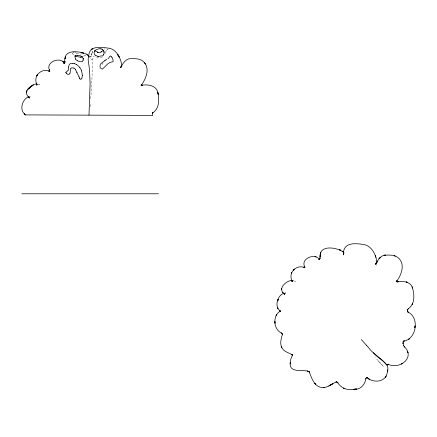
<?xml version="1.0" encoding="UTF-8"?>
<svg xmlns="http://www.w3.org/2000/svg" width="437" height="437" viewBox="0 0 437 437"><rect width="100%" height="100%" fill="white"/><g stroke="black" fill="none" stroke-linecap="round" stroke-linejoin="round"><path stroke-width="0.33" stroke-dasharray="2.19 1.64" d="M90.115 106.573L90.251 104.596M90.661 98.647C92.01 85.199 92.043 71.313 92.923 57.995A6.413 4.561 -89.7 0 1 93.349 56.908M376.552 264.603L376.415 265.155L376.596 264.543M72.05 52.932L73.077 54.226M89.623 56.963C92.491 57.493 91 52.298 93.381 51.031M93.36 56.914L93.9 56.286M105.47 52.303L106.005 51.495M92.42 59.405C91.235 60.481 90.317 57.842 89.607 57.209M104.804 48.616L104.323 49.206M107.415 49.736L107.977 49.146M102.307 56.843L101.788 57.225A4.195 3.818 -0.2 0 1 100.39 57.799L97.435 57.913A2.589 2.24 -1.9 0 1 96.921 57.733L95.495 56.777M83.249 56.242L84.286 55.674M284.929 293.183L285.481 292.927L285.219 293.047M89.563 55.969L91.191 56.373M82.44 53.576L80.943 54.079A1.797 0.841 6.3 0 1 80.37 54.117L77.939 53.855A2.398 1.147 5.9 0 1 77.524 53.74L77.256 53.636M85.444 55.242L85.789 55.16M284.864 293.129L285.59 292.976L285.028 293.052M29.328 96.681L30.426 96.484M38.057 84.314L39.849 84.658L37.729 83.948M293.598 280.805L295.467 281.406L293.189 280.488M94.742 56.269L95.108 56.477M89.722 56.996L89.454 56.837L90.137 57.252M73.361 54.417L73.831 54.74M76.049 52.97L76.218 53.085A5.32 1.841 12.5 0 0 76.486 53.276M378.021 360.957L383.418 366.37L375.492 357.635M105.066 53.287A16.316 4.091 -69.8 0 1 105.459 52.637M105.967 51.298A17.442 7.342 -80.1 0 1 106.699 50.364M106.999 49.605A23.62 6.959 -69.6 0 1 107.529 49.037M72.651 53.822A13.274 1.196 38.7 0 1 72.941 54.013M73.968 55.69A15.268 5.987 54.7 0 1 74.503 56.122M84.357 56.04A10.843 7.544 -76.7 0 1 85.466 55.51M77.109 53.702A4.239 1.781 8.3 0 1 76.371 53.303M75.47 52.587A6.074 3.583 -19.5 0 1 75.738 52.735M75.219 52.309A4.348 2.414 -14.5 0 1 75.601 52.511M91.765 53.997L91.448 55.199L92.518 51.227L91.765 53.997"/><path stroke-width="0.66" d="M121.825 66.315C121.322 58.935 116.941 49.922 109.223 48.141M82.336 75.738L81.905 78.185M290.206 363.18C289.381 372.958 301.912 369.664 307.774 371.106L307.331 371.002L309.019 371.663L308.637 371.39L309.434 372.187L309.156 371.745C311.483 377.355 313.329 384.527 319.594 387.007C325.778 389.46 331.109 384.139 336.37 381.883L335.927 381.998L337.058 381.949M290.239 362.415L290.179 363.841L290.731 359.318L292.572 354.762L292.5 355.68L292.102 354.773L292.555 355.472L291.364 354.265L291.736 354.527C288.338 352.462 283.575 351.654 281.799 347.633C279.685 343.406 281.22 338.599 282.389 334.36L282.275 334.9L282.324 333.671L282.422 334.141L281.286 332.907L281.701 333.213C273.218 329.378 272.338 315.454 280.576 310.964L280.232 311.57L279.899 310.62L280.188 311.051C274.196 306.648 277.282 295.587 283.668 293.309M89.006 115.144L90.093 83.636L89.53 69.86L88.176 59.918L88.241 58.17L88.848 56.575M336.588 381.883L338.019 382.965L337.61 382.512C340.909 388.018 347.295 390.694 353.566 389.362C360.388 389.979 365.021 384.811 365.955 378.464L365.709 378.923L366.785 377.464L366.452 377.776L367.217 377.481L366.698 377.453L367.233 377.601L366.687 377.393L367.271 377.737L366.676 377.328C371.942 382.512 383.014 382.867 386.401 375.432C387.543 372.537 388.313 369.243 387.597 366.151C382.681 358.832 373.717 354.833 368.473 347.502L366.648 345.514M68.625 67.047L68.483 68.647A9.199 9.073 89.7 0 1 68.27 70.002L68.085 70.466M396.517 281.04L396.506 281.723L396.392 281.199L396.905 281.799L396.201 281.341L396.905 281.799M304.567 267.116L304.622 266.302L304.715 266.898C300.328 258.759 314.777 252.695 319.289 259.36M387.717 370.423L387.63 371.106L387.794 369.871M83.401 59.978L82.271 61.732L79.834 61.666A5.566 2.808 9.5 0 1 78.343 61.147L77.54 60.732M344.012 252.624C337.965 247.326 318.895 244.01 320.108 257.103L320.305 254.645L319.857 258.802L318.633 259.381L319.442 259.644M29.476 96.998L29.563 98.15L28.645 96.768L29.219 97.489C22.069 92.518 30.808 84.456 36.577 83.811M304.485 267.482L304.687 266.597L304.218 267.652L304.622 267.357L304.19 267.591L304.857 267.542L303.781 267.297L305.048 267.673C296.368 263.975 287.863 272.612 292.058 281.253L292.02 280.734L291.932 281.565L292.566 280.838M88.733 55.259C89.978 45.055 101.45 47.207 108.966 48.239M396.463 281.636L396.561 281.259M320.512 253.422L320.829 252.346L320.682 252.848M291.512 273.054L291.692 272.557L291.337 273.535M284.678 293.369L284.476 294.123L284.411 293.833L284.722 294.516L283.963 293.549L284.334 293.948C277.058 288.868 286.23 280.516 292.206 280.297M376.841 262.249L377.541 261.157L375.465 264.401C377.814 260.878 379.944 255.656 384.822 255.203C389.214 254.946 394.196 254.744 397.916 257.502C405.727 263.866 401.45 275.075 396.364 281.701L396.982 280.581M396.364 281.701L396.703 281.084L396.485 281.537L397.32 281.81L396.354 281.565L397.32 281.81M68.057 70.521L65.84 72.291M70.87 68.614L71.215 68.156A1.54 1.437 -80.5 0 1 71.772 67.811L73.82 68.106M69.816 73.563L69.734 73.7A1.606 1.562 -81.4 0 1 69.019 74.268L67.986 74.361A2.229 2.038 -32.7 0 1 67.435 74.159L66.397 73.241M376.131 263.347L375.667 263.866L376.716 262.937M103.334 54.685L103.624 54.396A4.873 2.447 -3.7 0 0 103.984 53.844L104.115 52.642M387.226 364.769L386.892 365.07L388.602 364.229L388.012 364.25L388.739 364.354L388.034 364.207C399.385 370.079 415.811 357.433 404.28 346.634L404.667 347.076L403.455 345.465L403.717 345.891L403.012 343.072L403.285 341.663L403.864 341.013L403.176 341.723L404.383 340.833L403.373 341.373M102.995 50.528L101.592 51.697M101.215 51.981L99.942 52.669A1.824 1.36 -1.8 0 1 99.15 52.762L98.139 52.544M36.779 84.827L37.019 84.592L36.752 85.182L36.926 84.161L36.97 84.887C32.671 76.131 41.258 67.659 49.965 71.127L48.9 71.226L49.534 70.401L49.365 71.122L49.468 69.51L49.599 70.433C45.169 62.141 59.978 56.182 64.348 63.108M106.743 59.416L106.06 59.874M376.503 263.019L376.738 262.861L376.257 263.069M107.901 58.651C109.529 58.263 109.496 54.461 111.369 56.641M105.099 60.481L100.974 63.502A5.648 4.862 15.9 0 0 100.324 64.589L100.237 64.856A5.976 5.14 17 0 0 100.029 65.992L100.04 66.566A4.583 3.955 15.4 0 0 100.182 67.265L100.259 67.544A2.955 2.584 10 0 0 100.57 68.101L102.029 69.008A1.36 1.207 6.8 0 0 102.58 68.959C105.765 66.293 108.218 61.825 112.948 61.759A2.36 1.087 53.1 0 0 113.139 61.486L112.948 59.64L112.107 57.608M330.459 385.068L332.863 383.659L328.788 386.002M343.919 253.46L343.307 254.946C342.898 241.929 354.915 243.147 364.289 244.594C372.051 246.244 375.967 255.033 376.984 262.134M82.456 56.717L80.96 57.165M101.597 55.849L98.494 56.482M63.906 62.901L64.337 63.13L63.327 62.966L64.545 62.617L64.004 62.983L65.031 61.77L64.676 62.425L64.944 61.459L64.823 62.382C63.179 50.015 75.481 50.719 83.888 53.156L81.053 52.489L83.156 52.97M121.273 66.593L121.743 66.391L120.579 67.374L121.502 66.211L120.705 67.495C122.928 63.441 125.889 58.268 131.275 58.618C135.481 58.585 140.304 58.574 143.555 61.672C150.579 68.533 145.827 78.977 141.069 85.625L141.402 84.538L141.583 85.434L141.189 84.56M75.891 55.794L75.131 56.198A2.977 1.278 3.5 0 0 75.038 56.28A3.54 1.508 3.1 0 0 74.864 56.553L75.557 59.11M403.859 341.111C416.494 339.03 419.793 317.486 407.972 312.105L408.366 312.471L407.415 310.592L407.47 311.068L407.623 309.5L407.486 310.013L408.628 308.32L408.098 308.833C415.259 304.278 414.489 294.445 412.381 287.415C410.07 281.373 402.843 280.996 397.386 281.783L398.511 281.799L397.386 281.783M28.782 96.779C22.292 98.838 19.048 109.906 24.914 114.363L24.521 113.751L25.193 114.893M21.85 193.782L158.484 193.782M24.975 114.893L152.721 115.395M80.506 57.16L76.109 56.531A4.015 2.775 9 0 1 75.891 56.329L75.115 55.739M397.883 281.789L396.796 281.679M94.594 50.687L96.227 51.55A4.67 2.223 6.7 0 0 96.397 51.659M72.881 63.327L74.372 63.589M121.568 66.533L121.136 66.353L121.415 66.746M100.122 48.791L101.204 48.977M84.226 53.538L83.418 53.472A4.015 2.13 24.7 0 0 83.259 53.461M98.418 56.471L97.506 56.286M394.201 255.721L395.332 256.082M141.495 85.122L141.768 85.313L141.238 84.882L142.309 85.395L141.583 85.204C147.744 84.281 156.282 85.188 157.866 92.589C159.412 99.811 159.439 108.655 152.437 113.117L152.928 112.407L152.387 113.511L152.491 113.172L152.453 114.887M376.279 262.883L376.634 263.019M102.187 49.277L103.755 50.774A31.579 15.126 -12.4 0 1 104.028 51.932M97.648 52.347L97.304 52.189M95.872 55.696L94.337 54.428L94.141 52.331A12.728 6.025 0.2 0 1 94.556 51.337M76.393 64.441L77.983 65.632A20.9 18.436 -48.1 0 1 79.895 67.74M373.411 352.763C377.071 357.171 382.878 360.028 386.161 364.382M376.41 262.937L376.191 262.697L376.514 263.129M82.129 56.886L80.998 56.029L79.108 55.532A4.66 2.376 9.4 0 0 77.518 55.494M88.984 56.433L88.318 55.827A2.895 2.076 40.8 0 0 87.7 55.444M64.359 63.125L62.972 61.65L64.376 63.146M283.291 292.927L282.668 292.233M366.801 345.683L361.383 339.571M88.93 56.247L88.072 55.308A5.67 5.528 54.5 0 0 87.466 54.816M79.927 67.719L81.244 69.822A11.865 10.412 -28.7 0 1 81.604 70.854M144.39 62.578L145.363 63.949L145.122 63.605M292.298 355.073L292.555 355.472M75.557 69.685L76.655 72.1M79.78 78.709L80.452 79.419L81.391 78.993A3.349 3.114 -1.4 0 0 81.905 78.19M76.928 72.689L78.671 76.043A17.802 16.535 -44.5 0 1 78.966 76.672M83.177 58.356L83.314 58.727M375.214 255.541L375.929 257.246M79.518 78.13L78.95 76.677M407.705 351.698L407.956 352.697L407.808 352.118M103.749 51.036A8.713 1.06 -73.4 0 1 103.706 51.255M103.591 50.233A13.634 4.037 -25.3 0 1 103.329 50.474M101.471 51.675A9.406 3.938 -21.3 0 1 101.1 51.954M98.035 52.637A4.927 2.753 5.3 0 1 97.538 52.429M97.659 52.047A5.539 2.005 13.7 0 1 96.774 51.593M111.298 56.717A3.491 1.906 48.9 0 1 111.998 57.635M102.34 64.081A17.464 0.896 -35.7 0 1 102.881 63.704M105.77 59.858A13.995 4.348 -20.2 0 1 104.82 60.448M103.788 54.762A8.849 4.457 -5.8 0 1 102.138 56.078M103.979 51.943A30.421 14.465 -16.8 0 1 104.022 52.664M101.242 48.944A5.828 2.649 -2.6 0 1 102.231 49.25M100.133 48.786A2.327 0.879 -0.1 0 0 98.926 48.769L96.501 49.589A13.804 7.604 12.5 0 0 95.79 49.982L95.146 50.534A8.92 4.337 2.9 0 0 94.6 51.113M97.598 56.171A6.582 3.239 5.1 0 1 96.009 55.619M83.177 59.285A15.732 6.768 -8.5 0 1 82.883 59.984M83.467 58.738A12.258 5.228 9.2 0 1 83.494 59.11M81.823 56.892A11.859 4.769 16.6 0 1 82.981 58.334M75.809 55.739A4.867 2.442 9.1 0 1 77.458 55.401M77.48 60.754A7.571 3.327 12.5 0 1 75.503 59.11M69.822 73.569A2.502 2.447 88.2 0 0 70.035 72.99A7.374 7.21 88.9 0 0 70.226 72.001L70.379 70.504A6.763 6.528 -89.5 0 1 70.794 68.587M73.902 67.986A5.271 4.72 -38.6 0 1 75.552 69.691M77.027 72.668A17.054 13.432 27.9 0 1 76.754 72.083M79.851 78.676A8.521 7.729 20.7 0 1 79.594 78.108M82.385 75.06A15.503 13.765 -31.5 0 1 82.396 75.732M81.561 70.876A19.064 16.185 -45.6 0 1 82.151 74.874M74.339 63.665A8.019 6.637 -12.5 0 1 76.344 64.496M72.875 63.387A6.293 6.042 -58.8 0 0 70.63 63.523L70.166 63.726A2.469 2.404 -83.7 0 0 69.581 64.195L69.27 64.621A7.473 7.303 -87.6 0 0 68.696 67.047M65.829 72.564A2.54 0.879 32.7 0 1 65.752 72.247M66.648 73.329A3.572 0.918 41.9 0 1 66.222 72.755M80.954 57.1A5.763 4.201 6 0 1 80.506 57.094M86.592 54.161A6.052 5.845 51.3 0 1 87.531 54.718M86.564 54.221A6.926 6.26 41.6 0 0 86.094 54.008L85.22 53.746A4.048 2.016 24.8 0 0 84.74 53.636M73.503 52.254A1.491 0.563 -3.2 0 1 74.05 52.249M403.012 343.072L403.007 343.542L403.023 343.029M281.51 288.748L281.466 289.25L281.543 288.354L281.51 288.748M415.024 325.991L414.822 327.559L415.024 325.991M65.506 56.564L65.146 58.76L65.506 56.564M319.971 258.333L319.857 258.802L319.971 258.333M26.783 90.803L26.378 92.273L26.783 90.803M278.063 299.837L277.719 300.951L278.227 299.345L278.063 299.837M403.285 341.663L403.105 342.105L403.291 341.712M292.053 281.117L292.031 281.149M276.359 315.11L276.091 315.634L276.621 314.602L276.348 315.126M412.637 303.748L412.146 304.622L412.637 303.748M37.271 74.918L36.659 75.94L37.642 74.312L37.271 74.918M386.057 376.104L385.385 377.186L386.057 376.104M49.266 71.034L48.906 71.488L49.332 70.991M380.043 257.644L379.043 258.819L380.043 257.644M294.227 269.219L293.358 270.044L294.227 269.219M28.432 88.733L27.875 89.235L29.263 87.984L28.432 88.733M91.781 49.206L91.12 49.72L92.529 48.633L91.781 49.206M32.693 85.406L28.7 88.482L33.272 84.964L32.693 85.406M409.305 338.883L408.398 339.429L409.305 338.883M402.701 363.409L401.679 363.961L402.701 363.409M356.488 388.974L354.806 389.22L356.488 388.974M384.691 255.219L384.074 255.306L385.445 255.115L384.691 255.219M355.336 389.149L353.566 389.362L355.336 389.149M323.724 387.57L323.211 387.614L324.423 387.51L323.724 387.57M315.509 256.666L315.022 256.524L316.131 256.852L315.509 256.666M406.678 282.116L406.104 281.925L407.339 282.346L406.678 282.116M340.762 250.226L339.407 249.729L340.762 250.226M344.05 388.417L343.526 388.176L344.487 388.619L344.05 388.417M369.582 379.392L368.074 378.393L369.582 379.392M343.384 251.958L342.499 251.215L343.384 251.958M315.694 384.385L314.689 383.254L315.694 384.385M277.648 308.019L277.435 307.67L277.932 308.484L277.648 308.019M117.974 55.029L117.75 54.625L119.186 57.181L117.974 55.029M407.836 311.914L407.612 311.499L407.836 311.914M412.61 287.934L412.173 286.962L412.61 287.934M281.799 347.633L281.341 346.508L281.799 347.633M158.238 94.348L157.779 92.212L158.314 94.731L158.238 94.348M274.971 323.058L274.944 321.643L274.971 323.058"/></g></svg>
